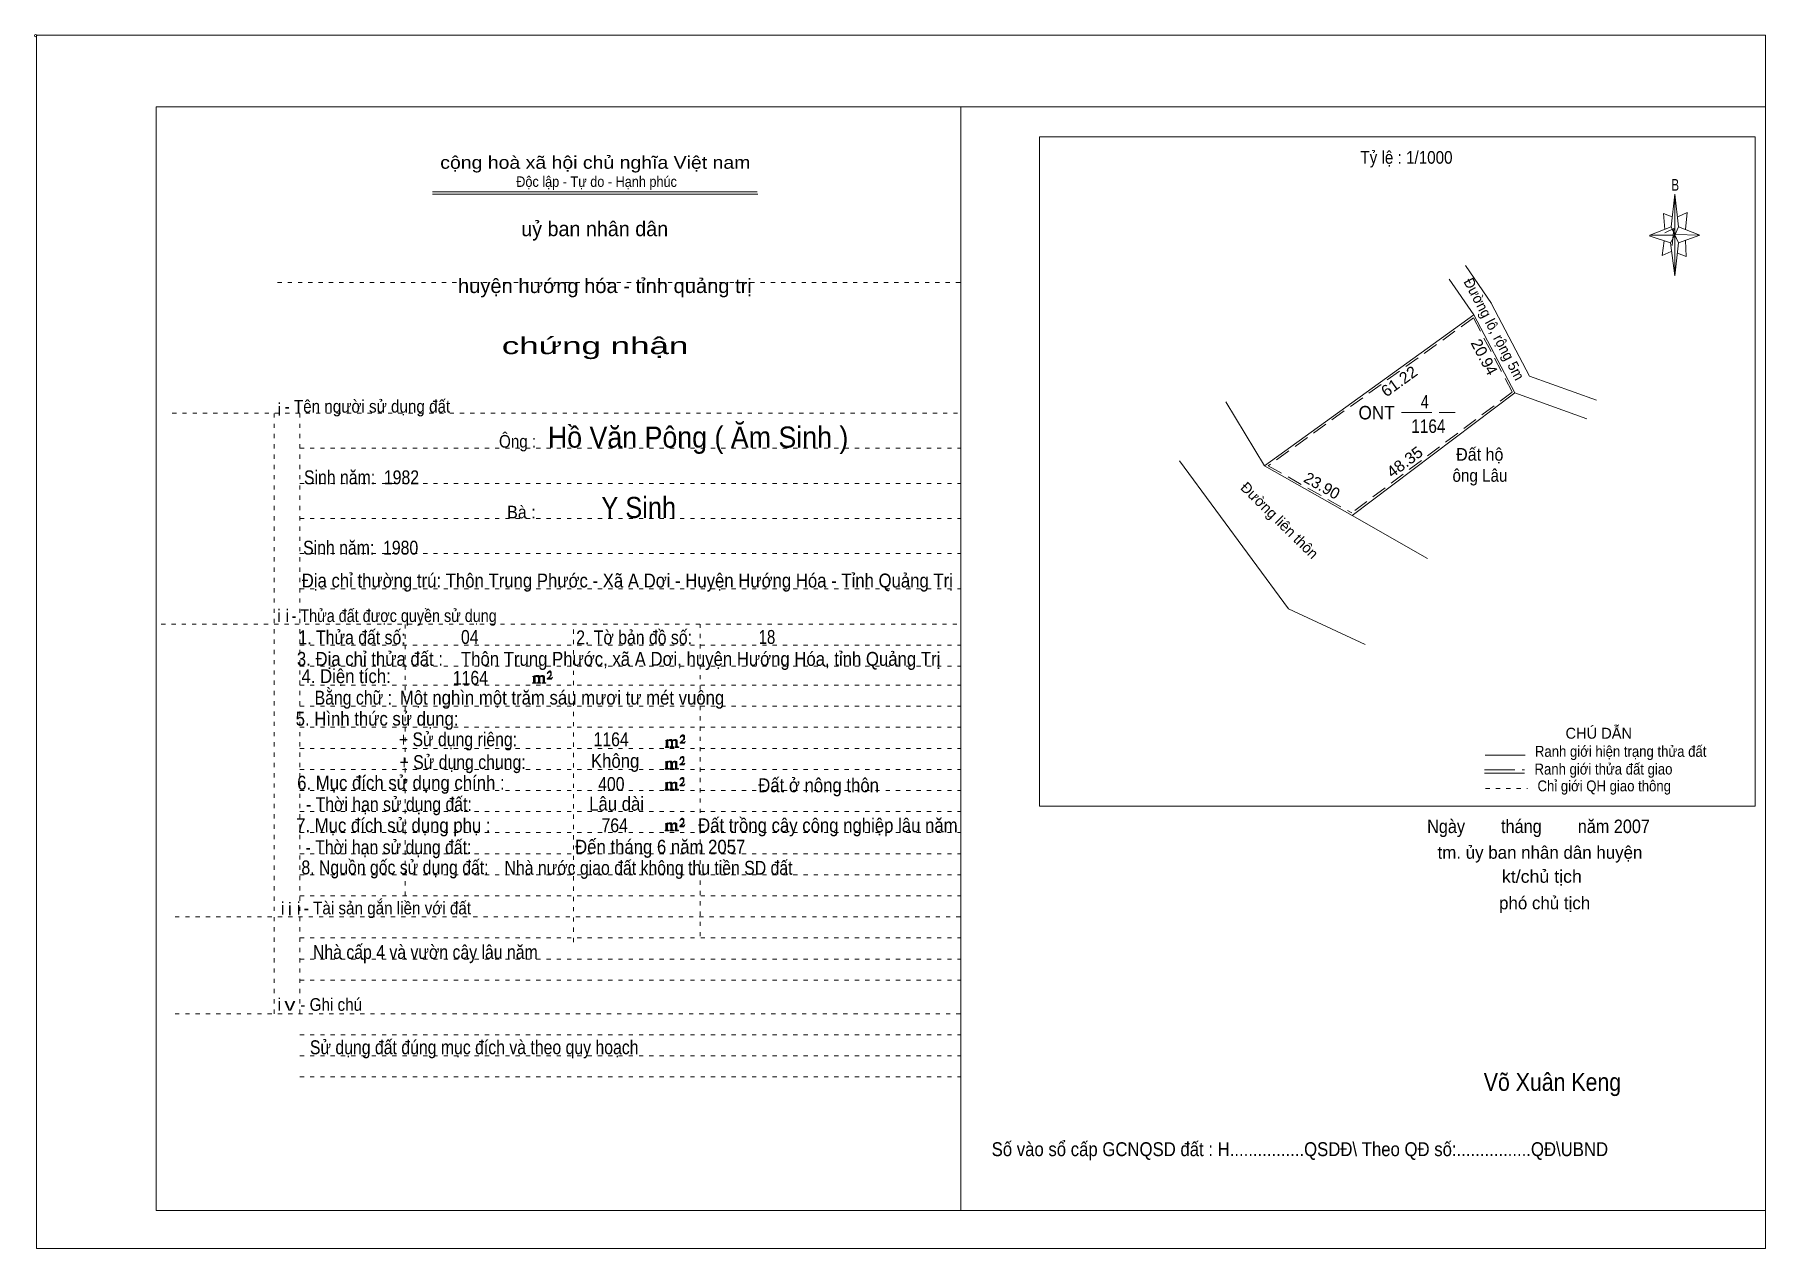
# Model space of a CAD drawing. Header units: centimetres. Extents: x -1.6 to 39.5, y -3.3 to 25.5.
import ezdxf
from ezdxf.enums import TextEntityAlignment as Align

# ---------------------------------------------------------------- set-up
doc = ezdxf.new("R2010")
doc.units = ezdxf.units.CM
doc.header["$LTSCALE"] = 0.12
for name, pattern in [('DOTTED', [1.5, 0.3, -1.2]), ('LONG_DASHED', [7.5, 6, -1.5]), ('MEDIUM_DASHED', [4.5, 3, -1.5])]:
    doc.linetypes.add(name, pattern=pattern)
for name, color, linetype, lineweight in [('1', 7, 'DOTTED', 13), ('10', 7, 'Continuous', 13), ('33', 7, 'LONG_DASHED', 13), ('4', 7, 'Continuous', 13), ('5', 7, 'Continuous', 13), ('50', 7, 'Continuous', 13)]:
    doc.layers.add(name, color=color, linetype=linetype, lineweight=lineweight)
doc.layers.add('20', color=7, linetype='Continuous')
doc.layers.add('30', color=7, linetype='Continuous')

msp = doc.modelspace()

# ---------------------------------------------------------------- hatches: boundary and pattern name
at = {"layer": '50'}
for points in [[(10.27, 10.13), (10.27, 10.12), (10.27, 10.11), (10.25, 10.11), (10.24, 10.11), (10.24, 10.1), (10.33, 10.1), (10.33, 10.11), (10.32, 10.11), (10.31, 10.11), (10.31, 10.12), (10.31, 10.13), (10.31, 10.24), (10.31, 10.25), (10.32, 10.26), (10.34, 10.26), (10.35, 10.26), (10.36, 10.26), (10.37, 10.25), (10.39, 10.22), (10.39, 10.13), (10.37, 10.12), (10.37, 10.11), (10.36, 10.11), (10.35, 10.11), (10.35, 10.1), (10.44, 10.1), (10.44, 10.11), (10.43, 10.11), (10.42, 10.11), (10.42, 10.12), (10.42, 10.13), (10.42, 10.24), (10.44, 10.26), (10.45, 10.26), (10.46, 10.26), (10.49, 10.26), (10.49, 10.25), (10.5, 10.24), (10.5, 10.22), (10.5, 10.13), (10.5, 10.12), (10.49, 10.11), (10.49, 10.11), (10.47, 10.11), (10.47, 10.1), (10.56, 10.1), (10.56, 10.11), (10.55, 10.11), (10.54, 10.11), (10.53, 10.12), (10.53, 10.13), (10.53, 10.2), (10.53, 10.25), (10.53, 10.26), (10.52, 10.27), (10.5, 10.28), (10.47, 10.28), (10.46, 10.28), (10.44, 10.27), (10.41, 10.25), (10.41, 10.26), (10.4, 10.28), (10.39, 10.28), (10.37, 10.28), (10.35, 10.28), (10.34, 10.28), (10.32, 10.26), (10.31, 10.26), (10.31, 10.25), (10.31, 10.25), (10.31, 10.26), (10.31, 10.28), (10.24, 10.26), (10.24, 10.26), (10.25, 10.26), (10.27, 10.25), (10.27, 10.24), (10.27, 10.23)], [(10.69, 10.19), (10.72, 10.24), (10.72, 10.24), (10.71, 10.22), (10.69, 10.22), (10.68, 10.22), (10.63, 10.22), (10.66, 10.26), (10.67, 10.27), (10.69, 10.28), (10.69, 10.3), (10.69, 10.32), (10.69, 10.34), (10.69, 10.35), (10.69, 10.37), (10.68, 10.38), (10.67, 10.38), (10.66, 10.39), (10.65, 10.39), (10.63, 10.38), (10.63, 10.38), (10.62, 10.37), (10.61, 10.35), (10.59, 10.33), (10.61, 10.33), (10.61, 10.35), (10.62, 10.35), (10.63, 10.36), (10.65, 10.36), (10.66, 10.36), (10.67, 10.35), (10.68, 10.35), (10.68, 10.32), (10.68, 10.3), (10.66, 10.28), (10.66, 10.26), (10.65, 10.25), (10.59, 10.2), (10.59, 10.19)], [(13.42, 8.61), (13.42, 8.6), (13.42, 8.59), (13.41, 8.59), (13.4, 8.59), (13.4, 8.57), (13.48, 8.57), (13.48, 8.59), (13.47, 8.59), (13.46, 8.59), (13.46, 8.6), (13.46, 8.61), (13.46, 8.72), (13.46, 8.73), (13.47, 8.74), (13.5, 8.74), (13.51, 8.74), (13.52, 8.74), (13.53, 8.73), (13.54, 8.69), (13.54, 8.61), (13.53, 8.6), (13.53, 8.59), (13.52, 8.59), (13.51, 8.59), (13.51, 8.57), (13.6, 8.57), (13.6, 8.59), (13.58, 8.59), (13.57, 8.59), (13.57, 8.6), (13.57, 8.61), (13.57, 8.72), (13.6, 8.74), (13.61, 8.74), (13.62, 8.74), (13.64, 8.74), (13.64, 8.73), (13.65, 8.72), (13.65, 8.69), (13.65, 8.61), (13.65, 8.6), (13.64, 8.59), (13.64, 8.59), (13.63, 8.59), (13.63, 8.57), (13.72, 8.57), (13.72, 8.59), (13.7, 8.59), (13.69, 8.59), (13.68, 8.6), (13.68, 8.61), (13.68, 8.68), (13.68, 8.73), (13.68, 8.74), (13.67, 8.75), (13.65, 8.76), (13.63, 8.76), (13.62, 8.76), (13.6, 8.75), (13.56, 8.73), (13.56, 8.74), (13.55, 8.76), (13.54, 8.76), (13.53, 8.76), (13.51, 8.76), (13.5, 8.76), (13.47, 8.74), (13.46, 8.74), (13.46, 8.73), (13.46, 8.73), (13.46, 8.74), (13.46, 8.76), (13.4, 8.74), (13.4, 8.74), (13.41, 8.74), (13.42, 8.73), (13.42, 8.72), (13.42, 8.71)], [(13.85, 8.67), (13.87, 8.72), (13.87, 8.72), (13.86, 8.69), (13.85, 8.69), (13.84, 8.69), (13.78, 8.69), (13.82, 8.74), (13.83, 8.75), (13.85, 8.76), (13.85, 8.78), (13.85, 8.79), (13.85, 8.82), (13.85, 8.83), (13.85, 8.85), (13.84, 8.86), (13.83, 8.86), (13.82, 8.87), (13.8, 8.87), (13.78, 8.86), (13.78, 8.86), (13.77, 8.85), (13.76, 8.83), (13.75, 8.81), (13.76, 8.81), (13.76, 8.83), (13.77, 8.83), (13.78, 8.84), (13.8, 8.84), (13.82, 8.84), (13.83, 8.83), (13.84, 8.83), (13.84, 8.79), (13.84, 8.78), (13.82, 8.76), (13.82, 8.74), (13.8, 8.73), (13.75, 8.68), (13.75, 8.67)], [(13.41, 8.09), (13.41, 8.08), (13.41, 8.07), (13.4, 8.07), (13.39, 8.07), (13.39, 8.06), (13.48, 8.06), (13.48, 8.07), (13.47, 8.07), (13.45, 8.07), (13.45, 8.08), (13.45, 8.09), (13.45, 8.2), (13.45, 8.21), (13.47, 8.23), (13.49, 8.23), (13.5, 8.23), (13.51, 8.23), (13.52, 8.21), (13.53, 8.18), (13.53, 8.09), (13.52, 8.08), (13.52, 8.07), (13.51, 8.07), (13.5, 8.07), (13.5, 8.06), (13.59, 8.06), (13.59, 8.07), (13.58, 8.07), (13.57, 8.07), (13.57, 8.08), (13.57, 8.09), (13.57, 8.2), (13.59, 8.23), (13.6, 8.23), (13.61, 8.23), (13.63, 8.23), (13.63, 8.21), (13.64, 8.2), (13.64, 8.18), (13.64, 8.09), (13.64, 8.08), (13.63, 8.07), (13.63, 8.07), (13.62, 8.07), (13.62, 8.06), (13.71, 8.06), (13.71, 8.07), (13.7, 8.07), (13.69, 8.07), (13.67, 8.08), (13.67, 8.09), (13.67, 8.17), (13.67, 8.21), (13.67, 8.23), (13.66, 8.24), (13.64, 8.25), (13.62, 8.25), (13.61, 8.25), (13.59, 8.24), (13.55, 8.21), (13.55, 8.23), (13.54, 8.25), (13.53, 8.25), (13.52, 8.25), (13.5, 8.25), (13.49, 8.25), (13.47, 8.23), (13.45, 8.23), (13.45, 8.21), (13.45, 8.21), (13.45, 8.23), (13.45, 8.25), (13.39, 8.23), (13.39, 8.23), (13.4, 8.23), (13.41, 8.21), (13.41, 8.2), (13.41, 8.19)], [(13.84, 8.16), (13.86, 8.2), (13.86, 8.2), (13.85, 8.18), (13.84, 8.18), (13.83, 8.18), (13.77, 8.18), (13.81, 8.23), (13.82, 8.24), (13.84, 8.25), (13.84, 8.27), (13.84, 8.28), (13.84, 8.3), (13.84, 8.31), (13.84, 8.34), (13.83, 8.35), (13.82, 8.35), (13.81, 8.36), (13.8, 8.36), (13.77, 8.35), (13.77, 8.35), (13.76, 8.34), (13.75, 8.31), (13.74, 8.29), (13.75, 8.29), (13.75, 8.31), (13.76, 8.31), (13.77, 8.33), (13.8, 8.33), (13.81, 8.33), (13.82, 8.31), (13.83, 8.31), (13.83, 8.28), (13.83, 8.27), (13.81, 8.25), (13.81, 8.23), (13.8, 8.21), (13.74, 8.17), (13.74, 8.16)], [(13.84, 7.66), (13.86, 7.71), (13.86, 7.71), (13.85, 7.68), (13.84, 7.68), (13.83, 7.68), (13.77, 7.68), (13.81, 7.73), (13.82, 7.74), (13.84, 7.75), (13.84, 7.77), (13.84, 7.78), (13.84, 7.81), (13.84, 7.82), (13.84, 7.84), (13.83, 7.85), (13.82, 7.85), (13.81, 7.86), (13.79, 7.86), (13.77, 7.85), (13.77, 7.85), (13.76, 7.84), (13.75, 7.82), (13.74, 7.8), (13.75, 7.8), (13.75, 7.82), (13.76, 7.82), (13.77, 7.83), (13.79, 7.83), (13.81, 7.83), (13.82, 7.82), (13.83, 7.82), (13.83, 7.78), (13.83, 7.77), (13.81, 7.75), (13.81, 7.73), (13.79, 7.72), (13.74, 7.67), (13.74, 7.66)], [(13.41, 7.6), (13.41, 7.59), (13.41, 7.58), (13.4, 7.58), (13.39, 7.58), (13.39, 7.56), (13.47, 7.56), (13.47, 7.58), (13.46, 7.58), (13.45, 7.58), (13.45, 7.59), (13.45, 7.6), (13.45, 7.71), (13.45, 7.72), (13.46, 7.73), (13.49, 7.73), (13.5, 7.73), (13.51, 7.73), (13.52, 7.72), (13.53, 7.68), (13.53, 7.6), (13.52, 7.59), (13.52, 7.58), (13.51, 7.58), (13.5, 7.58), (13.5, 7.56), (13.59, 7.56), (13.59, 7.58), (13.57, 7.58), (13.56, 7.58), (13.56, 7.59), (13.56, 7.6), (13.56, 7.71), (13.59, 7.73), (13.6, 7.73), (13.61, 7.73), (13.63, 7.73), (13.63, 7.72), (13.64, 7.71), (13.64, 7.68), (13.64, 7.6), (13.64, 7.59), (13.63, 7.58), (13.63, 7.58), (13.62, 7.58), (13.62, 7.56), (13.71, 7.56), (13.71, 7.58), (13.69, 7.58), (13.68, 7.58), (13.67, 7.59), (13.67, 7.6), (13.67, 7.67), (13.67, 7.72), (13.67, 7.73), (13.66, 7.74), (13.64, 7.75), (13.62, 7.75), (13.61, 7.75), (13.59, 7.74), (13.55, 7.72), (13.55, 7.73), (13.54, 7.75), (13.53, 7.75), (13.52, 7.75), (13.5, 7.75), (13.49, 7.75), (13.46, 7.73), (13.45, 7.73), (13.45, 7.72), (13.45, 7.72), (13.45, 7.73), (13.45, 7.75), (13.39, 7.73), (13.39, 7.73), (13.4, 7.73), (13.41, 7.72), (13.41, 7.71), (13.41, 7.7)], [(13.41, 6.63), (13.41, 6.62), (13.41, 6.61), (13.4, 6.61), (13.39, 6.61), (13.39, 6.59), (13.47, 6.59), (13.47, 6.61), (13.46, 6.61), (13.45, 6.61), (13.45, 6.62), (13.45, 6.63), (13.45, 6.74), (13.45, 6.75), (13.46, 6.76), (13.49, 6.76), (13.5, 6.76), (13.51, 6.76), (13.52, 6.75), (13.53, 6.71), (13.53, 6.63), (13.52, 6.62), (13.52, 6.61), (13.51, 6.61), (13.5, 6.61), (13.5, 6.59), (13.59, 6.59), (13.59, 6.61), (13.57, 6.61), (13.56, 6.61), (13.56, 6.62), (13.56, 6.63), (13.56, 6.74), (13.59, 6.76), (13.6, 6.76), (13.61, 6.76), (13.63, 6.76), (13.63, 6.75), (13.64, 6.74), (13.64, 6.71), (13.64, 6.63), (13.64, 6.62), (13.63, 6.61), (13.63, 6.61), (13.62, 6.61), (13.62, 6.59), (13.71, 6.59), (13.71, 6.61), (13.69, 6.61), (13.68, 6.61), (13.67, 6.62), (13.67, 6.63), (13.67, 6.7), (13.67, 6.75), (13.67, 6.76), (13.66, 6.77), (13.64, 6.78), (13.62, 6.78), (13.61, 6.78), (13.59, 6.77), (13.55, 6.75), (13.55, 6.76), (13.54, 6.78), (13.53, 6.78), (13.52, 6.78), (13.5, 6.78), (13.49, 6.78), (13.46, 6.76), (13.45, 6.76), (13.45, 6.75), (13.45, 6.75), (13.45, 6.76), (13.45, 6.78), (13.39, 6.76), (13.39, 6.76), (13.4, 6.76), (13.41, 6.75), (13.41, 6.74), (13.41, 6.73)], [(13.84, 6.69), (13.86, 6.74), (13.86, 6.74), (13.85, 6.71), (13.84, 6.71), (13.83, 6.71), (13.77, 6.71), (13.81, 6.76), (13.82, 6.77), (13.84, 6.78), (13.84, 6.8), (13.84, 6.81), (13.84, 6.84), (13.84, 6.85), (13.84, 6.87), (13.83, 6.88), (13.82, 6.88), (13.81, 6.89), (13.79, 6.89), (13.77, 6.88), (13.77, 6.88), (13.76, 6.87), (13.75, 6.85), (13.74, 6.83), (13.75, 6.83), (13.75, 6.85), (13.76, 6.85), (13.77, 6.86), (13.79, 6.86), (13.81, 6.86), (13.82, 6.85), (13.83, 6.85), (13.83, 6.81), (13.83, 6.8), (13.81, 6.78), (13.81, 6.76), (13.79, 6.75), (13.74, 6.7), (13.74, 6.69)]]:
    msp.add_hatch(color=256, dxfattribs=at).paths.add_polyline_path(points)

# ---------------------------------------------------------------- linework, layer by layer
at = {"layer": '1', "linetype": 'Continuous'}
for p, q in [((1.31, -2.42), (1.31, 23.78)), ((1.31, 23.78), (39.51, 23.78)), ((20.41, -2.42), (20.41, 23.78)), ((39.51, -2.42), (39.51, 23.78)), ((7.87, 21.76), (15.58, 21.76)), ((7.87, 21.71), (15.59, 21.71)), ((37.26, 20.55), (36.75, 20.72)), ((1.31, -2.42), (39.51, -2.42))]:
    msp.add_line(p, q, dxfattribs=at)
at = {"layer": '1'}
for p, q in [((4.19, 19.61), (20.41, 19.61)), ((1.69, 16.51), (20.41, 16.51)), ((4.11, 2.25), (4.11, 16.51)), ((4.72, 2.25), (4.72, 16.51)), ((4.72, 15.68), (20.41, 15.68)), ((4.72, 14.84), (20.41, 14.84)), ((4.72, 14.01), (20.41, 14.01)), ((4.72, 13.18), (20.41, 13.18)), ((4.72, 12.34), (20.41, 12.34)), ((1.43, 11.5), (20.41, 11.5)), ((7.22, 5.05), (7.22, 11.5)), ((11.22, 3.95), (11.22, 11.5)), ((14.22, 4.09), (14.22, 11.5)), ((4.72, 11), (20.41, 11)), ((4.72, 10.5), (20.41, 10.5)), ((4.72, 10.05), (20.41, 10.05)), ((4.72, 9.55), (20.41, 9.55)), ((4.72, 9.05), (20.41, 9.05)), ((4.72, 8.55), (20.41, 8.55)), ((4.72, 8.05), (20.41, 8.05)), ((4.72, 7.55), (20.41, 7.55)), ((4.72, 7.05), (20.41, 7.05)), ((4.72, 6.55), (20.41, 6.55)), ((4.72, 6.05), (20.41, 6.05)), ((4.72, 5.55), (20.41, 5.55)), ((4.72, 5.05), (20.41, 5.05)), ((1.76, 4.55), (20.41, 4.55)), ((4.72, 4.05), (20.41, 4.05)), ((4.72, 3.55), (20.41, 3.55)), ((4.72, 3.05), (20.41, 3.05)), ((1.76, 2.25), (20.41, 2.25)), ((4.72, 1.75), (20.41, 1.75)), ((4.72, 1.25), (20.41, 1.25)), ((4.72, 0.75), (20.41, 0.75))]:
    msp.add_line(p, q, dxfattribs=at)
at = {"layer": '1', "linetype": 'Continuous'}
msp.add_lwpolyline([(-1.53, -3.32), (39.51, -3.32), (39.51, 25.48), (-1.53, 25.48)], close=True, dxfattribs=at)
msp.add_lwpolyline([(37.27, 20.35), (37.06, 20.25), (37.11, 20.6)], dxfattribs=at)
at = {"layer": '10'}
for p, q in [((33.01, 19.11), (32.39, 20.01)), ((32.59, 18.84), (27.62, 15.26)), ((33.56, 16.99), (29.7, 14.08)), ((26.7, 16.78), (27.62, 15.26)), ((27.62, 15.26), (29.7, 14.08)), ((29.7, 14.08), (31.49, 13.06))]:
    msp.add_line(p, q, dxfattribs=at)
at = {"layer": '10', "linetype": 'MEDIUM_DASHED'}
for p, q in [((32.58, 18.77), (27.71, 15.26)), ((27.71, 15.26), (29.69, 14.14))]:
    msp.add_line(p, q, dxfattribs=at)
at = {"layer": '10'}
for points in [[(32, 19.69), (32.59, 18.84), (33.56, 16.99), (35.27, 16.37)], [(35.5, 16.82), (33.91, 17.39), (33.01, 19.1)], [(30.01, 11.02), (28.19, 11.86), (25.6, 15.38)]]:
    msp.add_lwpolyline(points, dxfattribs=at)
at = {"layer": '10', "linetype": 'MEDIUM_DASHED'}
msp.add_lwpolyline([(32.58, 18.77), (33.5, 17.01), (29.69, 14.14)], dxfattribs=at)
at = {"layer": '33'}
msp.add_line((30.87, 16.52), (32.15, 16.52), dxfattribs=at)
at = {"layer": '4'}
for p, q in [((32.86, 8.39), (33.81, 8.39)), ((32.84, 7.96), (33.79, 7.96))]:
    msp.add_line(p, q, dxfattribs=at)
at = {"layer": '4', "linetype": 'LONG_DASHED'}
msp.add_line((32.84, 8.04), (33.79, 8.04), dxfattribs=at)
at = {"layer": '4', "linetype": 'DOTTED'}
msp.add_line((32.87, 7.6), (33.86, 7.6), dxfattribs=at)
at = {"layer": '4'}
msp.add_lwpolyline([(22.28, 23.07), (39.27, 23.07), (39.27, 7.18), (22.28, 7.18)], close=True, dxfattribs=at)
msp.add_circle((-1.55, 25.47), 0.025, dxfattribs=at)
at = {"layer": '5'}
for p, q in [((37.27, 20.93), (37.36, 21.71)), ((37.45, 20.55), (37.36, 19.77)), ((37.45, 20.93), (37.95, 20.73)), ((37.61, 20.61), (37.63, 20.23)), ((37.63, 20.23), (37.42, 20.31))]:
    msp.add_line(p, q, dxfattribs=at)
for points in [[(37.36, 21.71), (37.45, 20.93), (37.36, 20.73)], [(37.36, 20.73), (36.77, 20.73), (37.27, 20.93), (37.45, 20.55), (37.95, 20.73), (37.36, 20.75)], [(37.36, 20.73), (37.36, 19.77), (37.26, 20.55)]]:
    msp.add_lwpolyline(points, close=True, dxfattribs=at)
for points in [[(37.3, 21.17), (37.09, 21.25), (37.12, 20.87)], [(37.43, 21.17), (37.65, 21.27), (37.61, 20.87)], [(37.36, 20.73), (37.27, 20.93), (36.77, 20.73)], [(37.12, 20.79), (37.34, 20.89), (37.3, 20.49)], [(37.36, 20.73), (37.45, 20.55), (37.95, 20.73)]]:
    msp.add_lwpolyline(points, dxfattribs=at)
at = {"layer": '50'}
for points in [[(10.27, 10.13), (10.27, 10.12), (10.27, 10.11), (10.25, 10.11), (10.24, 10.11), (10.24, 10.1), (10.33, 10.1), (10.33, 10.11), (10.32, 10.11), (10.31, 10.11), (10.31, 10.12), (10.31, 10.13), (10.31, 10.24), (10.31, 10.25), (10.32, 10.26), (10.34, 10.26), (10.35, 10.26), (10.36, 10.26), (10.37, 10.25), (10.39, 10.22), (10.39, 10.13), (10.37, 10.12), (10.37, 10.11), (10.36, 10.11), (10.35, 10.11), (10.35, 10.1), (10.44, 10.1), (10.44, 10.11), (10.43, 10.11), (10.42, 10.11), (10.42, 10.12), (10.42, 10.13), (10.42, 10.24), (10.44, 10.26), (10.45, 10.26), (10.46, 10.26), (10.49, 10.26), (10.49, 10.25), (10.5, 10.24), (10.5, 10.22), (10.5, 10.13), (10.5, 10.12), (10.49, 10.11), (10.49, 10.11), (10.47, 10.11), (10.47, 10.1), (10.56, 10.1), (10.56, 10.11), (10.55, 10.11), (10.54, 10.11), (10.53, 10.12), (10.53, 10.13), (10.53, 10.2), (10.53, 10.25), (10.53, 10.26), (10.52, 10.27), (10.5, 10.28), (10.47, 10.28), (10.46, 10.28), (10.44, 10.27), (10.41, 10.25), (10.41, 10.26), (10.4, 10.28), (10.39, 10.28), (10.37, 10.28), (10.35, 10.28), (10.34, 10.28), (10.32, 10.26), (10.31, 10.26), (10.31, 10.25), (10.31, 10.25), (10.31, 10.26), (10.31, 10.28), (10.24, 10.26), (10.24, 10.26), (10.25, 10.26), (10.27, 10.25), (10.27, 10.24), (10.27, 10.23)], [(10.69, 10.19), (10.72, 10.24), (10.72, 10.24), (10.71, 10.22), (10.69, 10.22), (10.68, 10.22), (10.63, 10.22), (10.66, 10.26), (10.67, 10.27), (10.69, 10.28), (10.69, 10.3), (10.69, 10.32), (10.69, 10.34), (10.69, 10.35), (10.69, 10.37), (10.68, 10.38), (10.67, 10.38), (10.66, 10.39), (10.65, 10.39), (10.63, 10.38), (10.63, 10.38), (10.62, 10.37), (10.61, 10.35), (10.59, 10.33), (10.61, 10.33), (10.61, 10.35), (10.62, 10.35), (10.63, 10.36), (10.65, 10.36), (10.66, 10.36), (10.67, 10.35), (10.68, 10.35), (10.68, 10.32), (10.68, 10.3), (10.66, 10.28), (10.66, 10.26), (10.65, 10.25), (10.59, 10.2), (10.59, 10.19)], [(13.42, 8.61), (13.42, 8.6), (13.42, 8.59), (13.41, 8.59), (13.4, 8.59), (13.4, 8.57), (13.48, 8.57), (13.48, 8.59), (13.47, 8.59), (13.46, 8.59), (13.46, 8.6), (13.46, 8.61), (13.46, 8.72), (13.46, 8.73), (13.47, 8.74), (13.5, 8.74), (13.51, 8.74), (13.52, 8.74), (13.53, 8.73), (13.54, 8.69), (13.54, 8.61), (13.53, 8.6), (13.53, 8.59), (13.52, 8.59), (13.51, 8.59), (13.51, 8.57), (13.6, 8.57), (13.6, 8.59), (13.58, 8.59), (13.57, 8.59), (13.57, 8.6), (13.57, 8.61), (13.57, 8.72), (13.6, 8.74), (13.61, 8.74), (13.62, 8.74), (13.64, 8.74), (13.64, 8.73), (13.65, 8.72), (13.65, 8.69), (13.65, 8.61), (13.65, 8.6), (13.64, 8.59), (13.64, 8.59), (13.63, 8.59), (13.63, 8.57), (13.72, 8.57), (13.72, 8.59), (13.7, 8.59), (13.69, 8.59), (13.68, 8.6), (13.68, 8.61), (13.68, 8.68), (13.68, 8.73), (13.68, 8.74), (13.67, 8.75), (13.65, 8.76), (13.63, 8.76), (13.62, 8.76), (13.6, 8.75), (13.56, 8.73), (13.56, 8.74), (13.55, 8.76), (13.54, 8.76), (13.53, 8.76), (13.51, 8.76), (13.5, 8.76), (13.47, 8.74), (13.46, 8.74), (13.46, 8.73), (13.46, 8.73), (13.46, 8.74), (13.46, 8.76), (13.4, 8.74), (13.4, 8.74), (13.41, 8.74), (13.42, 8.73), (13.42, 8.72), (13.42, 8.71)], [(13.85, 8.67), (13.87, 8.72), (13.87, 8.72), (13.86, 8.69), (13.85, 8.69), (13.84, 8.69), (13.78, 8.69), (13.82, 8.74), (13.83, 8.75), (13.85, 8.76), (13.85, 8.78), (13.85, 8.79), (13.85, 8.82), (13.85, 8.83), (13.85, 8.85), (13.84, 8.86), (13.83, 8.86), (13.82, 8.87), (13.8, 8.87), (13.78, 8.86), (13.78, 8.86), (13.77, 8.85), (13.76, 8.83), (13.75, 8.81), (13.76, 8.81), (13.76, 8.83), (13.77, 8.83), (13.78, 8.84), (13.8, 8.84), (13.82, 8.84), (13.83, 8.83), (13.84, 8.83), (13.84, 8.79), (13.84, 8.78), (13.82, 8.76), (13.82, 8.74), (13.8, 8.73), (13.75, 8.68), (13.75, 8.67)], [(13.41, 8.09), (13.41, 8.08), (13.41, 8.07), (13.4, 8.07), (13.39, 8.07), (13.39, 8.06), (13.48, 8.06), (13.48, 8.07), (13.47, 8.07), (13.45, 8.07), (13.45, 8.08), (13.45, 8.09), (13.45, 8.2), (13.45, 8.21), (13.47, 8.23), (13.49, 8.23), (13.5, 8.23), (13.51, 8.23), (13.52, 8.21), (13.53, 8.18), (13.53, 8.09), (13.52, 8.08), (13.52, 8.07), (13.51, 8.07), (13.5, 8.07), (13.5, 8.06), (13.59, 8.06), (13.59, 8.07), (13.58, 8.07), (13.57, 8.07), (13.57, 8.08), (13.57, 8.09), (13.57, 8.2), (13.59, 8.23), (13.6, 8.23), (13.61, 8.23), (13.63, 8.23), (13.63, 8.21), (13.64, 8.2), (13.64, 8.18), (13.64, 8.09), (13.64, 8.08), (13.63, 8.07), (13.63, 8.07), (13.62, 8.07), (13.62, 8.06), (13.71, 8.06), (13.71, 8.07), (13.7, 8.07), (13.69, 8.07), (13.67, 8.08), (13.67, 8.09), (13.67, 8.17), (13.67, 8.21), (13.67, 8.23), (13.66, 8.24), (13.64, 8.25), (13.62, 8.25), (13.61, 8.25), (13.59, 8.24), (13.55, 8.21), (13.55, 8.23), (13.54, 8.25), (13.53, 8.25), (13.52, 8.25), (13.5, 8.25), (13.49, 8.25), (13.47, 8.23), (13.45, 8.23), (13.45, 8.21), (13.45, 8.21), (13.45, 8.23), (13.45, 8.25), (13.39, 8.23), (13.39, 8.23), (13.4, 8.23), (13.41, 8.21), (13.41, 8.2), (13.41, 8.19)], [(13.84, 8.16), (13.86, 8.2), (13.86, 8.2), (13.85, 8.18), (13.84, 8.18), (13.83, 8.18), (13.77, 8.18), (13.81, 8.23), (13.82, 8.24), (13.84, 8.25), (13.84, 8.27), (13.84, 8.28), (13.84, 8.3), (13.84, 8.31), (13.84, 8.34), (13.83, 8.35), (13.82, 8.35), (13.81, 8.36), (13.8, 8.36), (13.77, 8.35), (13.77, 8.35), (13.76, 8.34), (13.75, 8.31), (13.74, 8.29), (13.75, 8.29), (13.75, 8.31), (13.76, 8.31), (13.77, 8.33), (13.8, 8.33), (13.81, 8.33), (13.82, 8.31), (13.83, 8.31), (13.83, 8.28), (13.83, 8.27), (13.81, 8.25), (13.81, 8.23), (13.8, 8.21), (13.74, 8.17), (13.74, 8.16)], [(13.84, 7.66), (13.86, 7.71), (13.86, 7.71), (13.85, 7.68), (13.84, 7.68), (13.83, 7.68), (13.77, 7.68), (13.81, 7.73), (13.82, 7.74), (13.84, 7.75), (13.84, 7.77), (13.84, 7.78), (13.84, 7.81), (13.84, 7.82), (13.84, 7.84), (13.83, 7.85), (13.82, 7.85), (13.81, 7.86), (13.79, 7.86), (13.77, 7.85), (13.77, 7.85), (13.76, 7.84), (13.75, 7.82), (13.74, 7.8), (13.75, 7.8), (13.75, 7.82), (13.76, 7.82), (13.77, 7.83), (13.79, 7.83), (13.81, 7.83), (13.82, 7.82), (13.83, 7.82), (13.83, 7.78), (13.83, 7.77), (13.81, 7.75), (13.81, 7.73), (13.79, 7.72), (13.74, 7.67), (13.74, 7.66)], [(13.41, 7.6), (13.41, 7.59), (13.41, 7.58), (13.4, 7.58), (13.39, 7.58), (13.39, 7.56), (13.47, 7.56), (13.47, 7.58), (13.46, 7.58), (13.45, 7.58), (13.45, 7.59), (13.45, 7.6), (13.45, 7.71), (13.45, 7.72), (13.46, 7.73), (13.49, 7.73), (13.5, 7.73), (13.51, 7.73), (13.52, 7.72), (13.53, 7.68), (13.53, 7.6), (13.52, 7.59), (13.52, 7.58), (13.51, 7.58), (13.5, 7.58), (13.5, 7.56), (13.59, 7.56), (13.59, 7.58), (13.57, 7.58), (13.56, 7.58), (13.56, 7.59), (13.56, 7.6), (13.56, 7.71), (13.59, 7.73), (13.6, 7.73), (13.61, 7.73), (13.63, 7.73), (13.63, 7.72), (13.64, 7.71), (13.64, 7.68), (13.64, 7.6), (13.64, 7.59), (13.63, 7.58), (13.63, 7.58), (13.62, 7.58), (13.62, 7.56), (13.71, 7.56), (13.71, 7.58), (13.69, 7.58), (13.68, 7.58), (13.67, 7.59), (13.67, 7.6), (13.67, 7.67), (13.67, 7.72), (13.67, 7.73), (13.66, 7.74), (13.64, 7.75), (13.62, 7.75), (13.61, 7.75), (13.59, 7.74), (13.55, 7.72), (13.55, 7.73), (13.54, 7.75), (13.53, 7.75), (13.52, 7.75), (13.5, 7.75), (13.49, 7.75), (13.46, 7.73), (13.45, 7.73), (13.45, 7.72), (13.45, 7.72), (13.45, 7.73), (13.45, 7.75), (13.39, 7.73), (13.39, 7.73), (13.4, 7.73), (13.41, 7.72), (13.41, 7.71), (13.41, 7.7)], [(13.41, 6.63), (13.41, 6.62), (13.41, 6.61), (13.4, 6.61), (13.39, 6.61), (13.39, 6.59), (13.47, 6.59), (13.47, 6.61), (13.46, 6.61), (13.45, 6.61), (13.45, 6.62), (13.45, 6.63), (13.45, 6.74), (13.45, 6.75), (13.46, 6.76), (13.49, 6.76), (13.5, 6.76), (13.51, 6.76), (13.52, 6.75), (13.53, 6.71), (13.53, 6.63), (13.52, 6.62), (13.52, 6.61), (13.51, 6.61), (13.5, 6.61), (13.5, 6.59), (13.59, 6.59), (13.59, 6.61), (13.57, 6.61), (13.56, 6.61), (13.56, 6.62), (13.56, 6.63), (13.56, 6.74), (13.59, 6.76), (13.6, 6.76), (13.61, 6.76), (13.63, 6.76), (13.63, 6.75), (13.64, 6.74), (13.64, 6.71), (13.64, 6.63), (13.64, 6.62), (13.63, 6.61), (13.63, 6.61), (13.62, 6.61), (13.62, 6.59), (13.71, 6.59), (13.71, 6.61), (13.69, 6.61), (13.68, 6.61), (13.67, 6.62), (13.67, 6.63), (13.67, 6.7), (13.67, 6.75), (13.67, 6.76), (13.66, 6.77), (13.64, 6.78), (13.62, 6.78), (13.61, 6.78), (13.59, 6.77), (13.55, 6.75), (13.55, 6.76), (13.54, 6.78), (13.53, 6.78), (13.52, 6.78), (13.5, 6.78), (13.49, 6.78), (13.46, 6.76), (13.45, 6.76), (13.45, 6.75), (13.45, 6.75), (13.45, 6.76), (13.45, 6.78), (13.39, 6.76), (13.39, 6.76), (13.4, 6.76), (13.41, 6.75), (13.41, 6.74), (13.41, 6.73)], [(13.84, 6.69), (13.86, 6.74), (13.86, 6.74), (13.85, 6.71), (13.84, 6.71), (13.83, 6.71), (13.77, 6.71), (13.81, 6.76), (13.82, 6.77), (13.84, 6.78), (13.84, 6.8), (13.84, 6.81), (13.84, 6.84), (13.84, 6.85), (13.84, 6.87), (13.83, 6.88), (13.82, 6.88), (13.81, 6.89), (13.79, 6.89), (13.77, 6.88), (13.77, 6.88), (13.76, 6.87), (13.75, 6.85), (13.74, 6.83), (13.75, 6.83), (13.75, 6.85), (13.76, 6.85), (13.77, 6.86), (13.79, 6.86), (13.81, 6.86), (13.82, 6.85), (13.83, 6.85), (13.83, 6.81), (13.83, 6.8), (13.81, 6.78), (13.81, 6.76), (13.79, 6.75), (13.74, 6.7), (13.74, 6.69)]]:
    msp.add_lwpolyline(points, close=True, dxfattribs=at)

# ---------------------------------------------------------------- texts
at = {"layer": '1'}
for s, height, width, p in [('cộng hoà xã hội chủ nghĩa Việt nam', 0.3, 1.15, (11.735, 22.31)), ('Độc lập - Tự do - Hạnh phúc', 0.25, 0.9, (11.765, 21.88)), ('chứng nhận', 0.4, 1.55, (11.73, 17.91)), ('- Tên người sử dụng đất', 0.3, 0.9, (6.325, 16.52)), ('- Thửa đất được quyền sử dụng', 0.3, 0.85, (6.96, 11.55)), ('- Tài sản gắn liền với đất ', 0.3, 0.9, (6.85, 4.61)), ('v', 0.3, 1.3, (4.485, 2.32)), ('- Ghi chú', 0.3, 0.9, (5.465, 2.32))]:
    msp.add_text(s, height=height, dxfattribs=dict(at, width=width)).set_placement(p, align=Align.CENTER)
for s, height, p in [('uỷ ban nhân dân', 0.35, (11.72, 20.71)), ('i', 0.3, (4.235, 16.45)), ('i', 0.3, (4.225, 11.55)), ('i', 0.3, (4.425, 11.55)), ('i', 0.3, (4.315, 4.6)), ('i', 0.3, (4.485, 4.59)), ('i', 0.3, (4.695, 4.6)), ('i', 0.3, (4.235, 2.32))]:
    msp.add_text(s, height=height, dxfattribs=at).set_placement(p, align=Align.CENTER)
at = {"layer": '10'}
for s, height, width, p in [('Tỷ lệ : 1/1000', 0.3, 0.9, (30.99, 22.43)), ('Hồ Văn Pông ( Ăm Sinh )', 0.5, 0.95, (14.175, 15.69)), ('Y Sinh', 0.5, 0.9, (12.765, 14.02)), ('Võ Xuân Keng', 0.42, 0.9, (34.455, 0.42))]:
    msp.add_text(s, height=height, dxfattribs=dict(at, width=width)).set_placement(p, align=Align.CENTER)
at = {"layer": '10', "width": 0.95}
msp.add_text('Đường lô, rộng 5m ', height=0.25, rotation=297.669, dxfattribs=at).set_placement((32.98, 18.408), align=Align.CENTER)
at = {"layer": '10'}
msp.add_text('Đường liên thôn ', height=0.2499, rotation=315.433, dxfattribs=at).set_placement((27.922, 13.841), align=Align.CENTER)
at = {"layer": '20'}
for s, width, p in [('Đất hộ', 0.95, (32.73, 15.38)), ('ông Lâu', 0.9, (32.735, 14.88))]:
    msp.add_text(s, height=0.3, dxfattribs=dict(at, width=width)).set_placement(p, align=Align.CENTER)
at = {"layer": '30'}
for s, rotation, p in [('20.94', 297.813, (32.717, 17.778)), ('23.90', 330.463, (28.918, 14.669))]:
    msp.add_text(s, height=0.27, rotation=rotation, dxfattribs=at).set_placement(p, align=Align.CENTER)
at = {"layer": '30', "width": 1.05}
for s, rotation, p in [('61.22', 35.754, (30.896, 17.155)), ('48.35', 36.903, (31.029, 15.242))]:
    msp.add_text(s, height=0.27, rotation=rotation, dxfattribs=at).set_placement(p, align=Align.CENTER)
at = {"layer": '33'}
for s, width, p in [('4', 0.8, (31.425, 16.62)), ('1164', 0.85, (31.51, 16.04))]:
    msp.add_text(s, height=0.32, dxfattribs=dict(at, width=width)).set_placement(p, align=Align.CENTER)
at = {"layer": '33', "width": 0.95}
msp.add_text('ONT', height=0.32, dxfattribs=at).set_placement((30.71, 16.36), align=Align.RIGHT)
at = {"layer": '4'}
msp.add_text('CHÚ DẪN', height=0.2591, dxfattribs=at).set_placement((35.555, 8.78), align=Align.CENTER)
at = {"layer": '4', "width": 0.9}
for s, p in [('Ranh giới hiện trạng thửa đất', (36.075, 8.35)), ('Ranh giới thửa đất giao ', (35.71, 7.93)), ('Chỉ giới QH giao thông', (35.685, 7.53))]:
    msp.add_text(s, height=0.2591, dxfattribs=at).set_placement(p, align=Align.CENTER)
at = {"layer": '5', "width": 0.75}
msp.add_text('B', height=0.276, dxfattribs=at).set_placement((37.37, 21.79), align=Align.CENTER)
at = {"layer": '50'}
for s, height, width, p in [('  huyện hướng hóa - tỉnh quảng trị', 0.34, 1.05, (11.83, 19.36)), ('Ông :', 0.3, 0.9, (9.89, 15.69)), ('Sinh năm:  1982', 0.33, 0.85, (6.185, 14.82)), ('Bà :', 0.3, 0.95, (9.98, 14.01)), ('Sinh năm:  1980', 0.33, 0.85, (6.165, 13.15)), ('Địa chỉ thường trú: Thôn Trung Phước - Xã A Dơi - Huyện Hướng Hóa - Tỉnh Quảng Trị', 0.33, 0.9, (12.495, 12.37)), ('1. Thửa đất số:  ', 0.33, 0.85, (6.065, 11.02)), ('04', 0.33, 0.85, (8.755, 11.03)), ('2. Tờ bản đồ số:  ', 0.33, 0.85, (12.76, 11.02)), ('18', 0.33, 0.8, (15.81, 11.03)), ('3. Địa chỉ thửa đất : ', 0.33, 0.9, (6.44, 10.51)), ('Thôn Trung Phước, xã A Dơi, huyện Hướng Hóa, tỉnh Quảng Trị', 0.33, 0.9, (14.235, 10.51)), ('4. Diện tích: ', 0.33, 0.9, (5.875, 10.1)), ('1164', 0.33, 0.85, (8.77, 10.06)), ('Bằng chữ :', 0.33, 0.85, (5.99, 9.59)), ('Một nghìn một trăm sáu mươi tư mét vuông', 0.33, 0.9, (10.945, 9.59)), ('5. Hình thức sử dụng:', 0.33, 0.9, (6.555, 9.09)), ('+ Sử dụng riêng:', 0.33, 0.85, (8.475, 8.6)), ('1164', 0.33, 0.85, (12.11, 8.6)), ('+ Sử dụng chung:', 0.33, 0.85, (8.585, 8.06)), ('Không', 0.33, 0.9, (12.205, 8.09)), ('6. Mục đích sử dụng chính :', 0.33, 0.9, (7.12, 7.57)), ('400', 0.33, 0.85, (12.115, 7.54)), ('Đất ở nông thôn', 0.33, 0.9, (17.035, 7.51)), ('- Thời hạn sử dụng đất:', 0.33, 0.85, (6.835, 7.06)), ('Lâu dài', 0.33, 0.9, (12.24, 7.07)), ('7. Mục đích sử dụng phụ :', 0.33, 0.9, (6.94, 6.56)), ('764', 0.33, 0.85, (12.195, 6.56)), ('Đất trồng cây công nghiệp lâu năm', 0.33, 0.9, (17.255, 6.56)), ('Ngày        tháng        năm 2007', 0.32, 0.9, (34.125, 6.54)), ('- Thời hạn sử dụng đất:', 0.33, 0.85, (6.825, 6.04)), ('Đến tháng 6 năm 2057', 0.33, 0.9, (13.275, 6.05)), ('8. Nguồn gốc sử dụng đất:', 0.33, 0.85, (6.98, 5.56)), ('Nhà nước giao đất không thu tiền SD đất ', 0.33, 0.85, (13.05, 5.55)), ('kt/chủ tịch', 0.3, 1.05, (34.205, 5.36)), ('Nhà cấp 4 và vườn cây lâu năm', 0.33, 0.85, (7.7, 3.55)), ('Sử dụng đất đúng mục đích và theo quy hoạch', 0.33, 0.85, (8.86, 1.29)), ('Số vào sổ cấp GCNQSD đất : H................QSDĐ\\ Theo QĐ số:................QĐ\\UBND', 0.33, 0.9, (28.46, -1.13))]:
    msp.add_text(s, height=height, dxfattribs=dict(at, width=width)).set_placement(p, align=Align.CENTER)
for s, p in [('tm. ủy ban nhân dân huyện ', (34.215, 5.93)), ('phó chủ tịch', (34.27, 4.73))]:
    msp.add_text(s, height=0.3, dxfattribs=at).set_placement(p, align=Align.CENTER)

doc.saveas('drawing.dxf')
